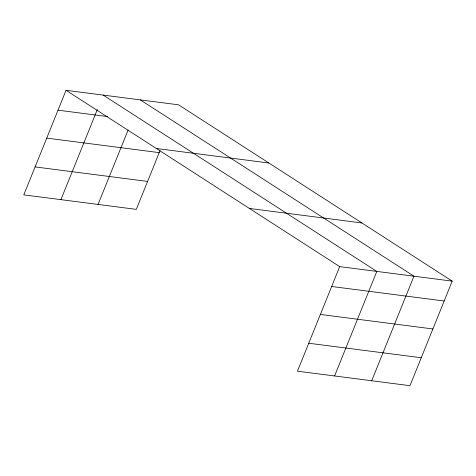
<?xml version="1.0" encoding="UTF-8"?>
<svg xmlns="http://www.w3.org/2000/svg" width="476" height="476" viewBox="0 0 476 476"><rect width="100%" height="100%" fill="white"/><g stroke="black" fill="none" stroke-linecap="round" stroke-linejoin="round"><path stroke-width="0.71" d="M452.2 281.137L339.697 266.625L297.452 371.185L409.955 385.697L452.2 281.137L178.548 104.815L66.045 90.303L23.8 194.862L136.303 209.375L160.055 150.589M60.928 199.646L97.36 109.48M98.05 204.436L128.139 129.972M334.58 375.975L376.825 271.415L103.173 95.093M371.702 380.764L413.947 276.205L140.295 99.883M58.018 110.17L107.516 116.555M156.348 148.488L268.851 163M46.725 138.117L159.228 152.629M35.093 166.909L147.596 181.427M249.394 208.44L361.897 222.952M331.671 286.493L444.173 301.01M320.378 314.44L432.88 328.958M308.745 343.238L421.248 357.75M66.045 90.303L339.697 266.625"/></g></svg>
